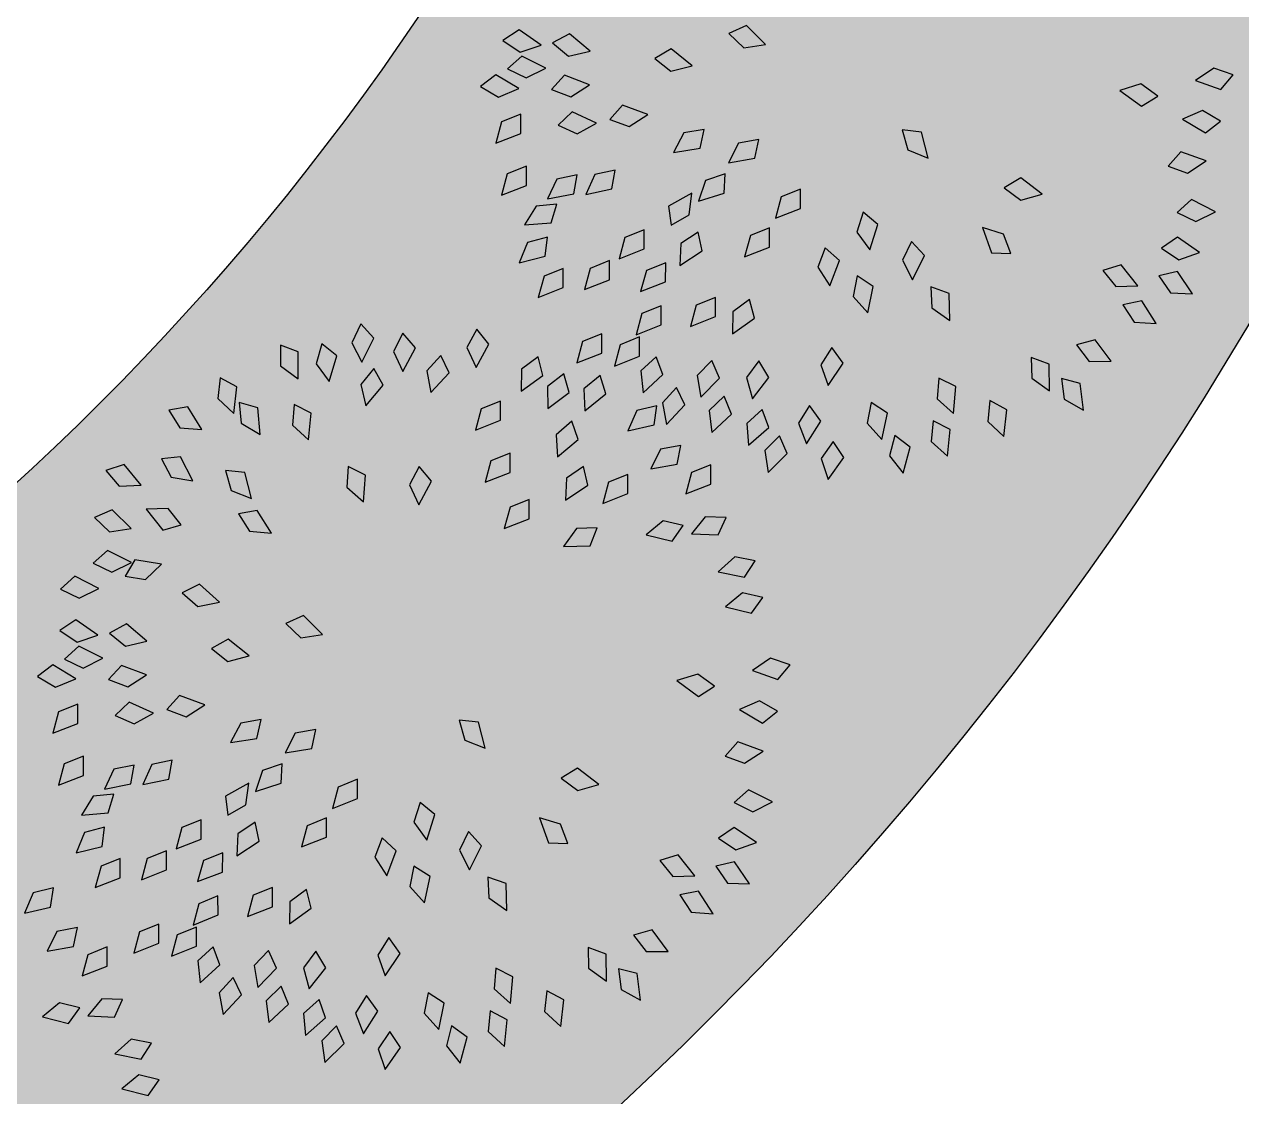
# Model space of a CAD drawing. Header units: millimetres. Extents: x 1351 to 1635, y 1399 to 1500.
# Drawn here: x 1581.12 to 1582.525, y 1470.437 to 1471.674 of the extents above; entities that cross this region are included whole.
import ezdxf

# ---------------------------------------------------------------- set-up
doc = ezdxf.new("R2010")
doc.units = ezdxf.units.MM
doc.layers.get('0').update_dxf_attribs({"color": 181})
doc.layers.add('margen', color=250, linetype='Continuous')

msp = doc.modelspace()

# ---------------------------------------------------------------- hatches: boundary and pattern name
at = {"true_color": 0x2776bb}
h = msp.add_hatch(color=152, dxfattribs=at)
h.dxf.hatch_style = 1
h.paths.add_polyline_path([(1557.6842, 1489.9553), (1615.6587, 1489.7451), (1615.8802, 1457.3756), (1557.4987, 1457.0017)])
h.paths.add_polyline_path([(1557.9493, 1489.9451), (1615.8573, 1489.9451), (1616.0815, 1457.1761), (1557.5866, 1457.0229)])
at = {"true_color": 0x5e67af}
h = msp.add_hatch(color=165, dxfattribs=at)
h.dxf.hatch_style = 1
edge = h.paths.add_edge_path(flags=17)
edge.add_arc((1579.086, 1473.3584), 3, 0, 360)
edge = h.paths.add_edge_path()
edge.add_arc((1579.086, 1473.3584), 4, 0, 360)
at = {"true_color": 0x58ba48}
h = msp.add_hatch(dxfattribs=at)
h.set_pattern_fill('DOTS', color=85)
edge = h.paths.add_edge_path()
edge.add_arc((1579.086, 1473.3584), 3, 0, 360)

# ---------------------------------------------------------------- linework, layer by layer
at = {"color": 221}
for p, q in [((1581.691, 1471.6681), (1581.6725, 1471.6558)), ((1581.7164, 1471.6503), (1581.691, 1471.6681)), ((1581.9535, 1471.6729), (1581.9332, 1471.6638)), ((1581.9756, 1471.6512), (1581.9535, 1471.6729)), ((1581.6725, 1471.6558), (1581.6922, 1471.6423)), ((1581.7492, 1471.6634), (1581.7297, 1471.6528)), ((1581.7297, 1471.6528), (1581.7482, 1471.6376)), ((1581.773, 1471.6435), (1581.7492, 1471.6634)), ((1581.9332, 1471.6638), (1581.9505, 1471.6472)), ((1581.6922, 1471.6423), (1581.7164, 1471.6503)), ((1581.7482, 1471.6376), (1581.773, 1471.6435)), ((1581.8668, 1471.6459), (1581.8476, 1471.6348)), ((1581.891, 1471.6266), (1581.8668, 1471.6459)), ((1581.9505, 1471.6472), (1581.9756, 1471.6512)), ((1581.6943, 1471.6377), (1581.6778, 1471.6228)), ((1581.722, 1471.6239), (1581.6943, 1471.6377)), ((1581.8476, 1471.6348), (1581.8664, 1471.6201)), ((1581.8664, 1471.6201), (1581.891, 1471.6266)), ((1581.6643, 1471.6161), (1581.6466, 1471.6026)), ((1581.6908, 1471.6001), (1581.6643, 1471.6161)), ((1581.6778, 1471.6228), (1581.6993, 1471.6124)), ((1581.6993, 1471.6124), (1581.722, 1471.6239)), ((1581.7435, 1471.6155), (1581.7286, 1471.599)), ((1581.7724, 1471.6044), (1581.7435, 1471.6155)), ((1582.4928, 1471.6238), (1582.4717, 1471.6095)), ((1582.5154, 1471.6161), (1582.4928, 1471.6238)), ((1582.5009, 1471.5992), (1582.5154, 1471.6161)), ((1581.6466, 1471.6026), (1581.6673, 1471.5904)), ((1581.6673, 1471.5904), (1581.6908, 1471.6001)), ((1581.7286, 1471.599), (1581.751, 1471.5907)), ((1581.751, 1471.5907), (1581.7724, 1471.6044)), ((1582.4087, 1471.6055), (1582.3844, 1471.598)), ((1582.3844, 1471.598), (1582.4094, 1471.5797)), ((1582.4281, 1471.5916), (1582.4087, 1471.6055)), ((1582.4717, 1471.6095), (1582.5009, 1471.5992)), ((1582.4094, 1471.5797), (1582.4281, 1471.5916)), ((1581.693, 1471.5708), (1581.6708, 1471.5618)), ((1581.693, 1471.5485), (1581.693, 1471.5708)), ((1581.7523, 1471.5733), (1581.7363, 1471.5579)), ((1581.7805, 1471.5603), (1581.7523, 1471.5733)), ((1581.8106, 1471.581), (1581.7958, 1471.5645)), ((1581.8396, 1471.5701), (1581.8106, 1471.581)), ((1581.8183, 1471.5563), (1581.8396, 1471.5701)), ((1582.48, 1471.5747), (1582.4566, 1471.5648)), ((1582.5007, 1471.5627), (1582.48, 1471.5747)), ((1581.6708, 1471.5618), (1581.6642, 1471.5372)), ((1581.7363, 1471.5579), (1581.7582, 1471.5481)), ((1581.7582, 1471.5481), (1581.7805, 1471.5603)), ((1581.7958, 1471.5645), (1581.8183, 1471.5563)), ((1582.4566, 1471.5648), (1582.4832, 1471.549)), ((1582.4832, 1471.549), (1582.5007, 1471.5627)), ((1581.6642, 1471.5372), (1581.693, 1471.5485)), ((1581.8811, 1471.549), (1581.8694, 1471.5264)), ((1581.9047, 1471.5529), (1581.8811, 1471.549)), ((1581.9, 1471.5313), (1581.9047, 1471.5529)), ((1581.9677, 1471.5414), (1581.9442, 1471.5372)), ((1581.9632, 1471.5197), (1581.9677, 1471.5414)), ((1582.1555, 1471.5499), (1582.1334, 1471.5525)), ((1582.1334, 1471.5525), (1582.1398, 1471.5294)), ((1582.1634, 1471.52), (1582.1555, 1471.5499)), ((1581.8694, 1471.5264), (1581.9, 1471.5313)), ((1581.9442, 1471.5372), (1581.9327, 1471.5145)), ((1582.1398, 1471.5294), (1582.1634, 1471.52)), ((1582.4548, 1471.5272), (1582.4401, 1471.5106)), ((1582.4839, 1471.5166), (1582.4548, 1471.5272)), ((1581.9327, 1471.5145), (1581.9632, 1471.5197)), ((1582.4627, 1471.5026), (1582.4839, 1471.5166)), ((1581.6774, 1471.5018), (1581.6708, 1471.4772)), ((1581.6996, 1471.5107), (1581.6774, 1471.5018)), ((1581.6996, 1471.4885), (1581.6996, 1471.5107)), ((1581.7583, 1471.5006), (1581.7348, 1471.4958)), ((1581.7543, 1471.4787), (1581.7583, 1471.5006)), ((1581.7786, 1471.501), (1581.768, 1471.478)), ((1581.802, 1471.5062), (1581.7786, 1471.501)), ((1581.7983, 1471.4843), (1581.802, 1471.5062)), ((1581.9291, 1471.5017), (1581.9064, 1471.4942)), ((1581.9277, 1471.4796), (1581.9291, 1471.5017)), ((1582.4401, 1471.5106), (1582.4627, 1471.5026)), ((1581.6708, 1471.4772), (1581.6996, 1471.4885)), ((1581.7348, 1471.4958), (1581.7239, 1471.4729)), ((1581.768, 1471.478), (1581.7983, 1471.4843)), ((1581.9064, 1471.4942), (1581.8982, 1471.4701)), ((1582.0158, 1471.4841), (1581.9936, 1471.4751)), ((1582.0158, 1471.4618), (1582.0158, 1471.4841)), ((1582.27, 1471.4971), (1582.251, 1471.4856)), ((1582.251, 1471.4856), (1582.2702, 1471.4712)), ((1582.2946, 1471.4783), (1582.27, 1471.4971)), ((1581.7239, 1471.4729), (1581.7543, 1471.4787)), ((1581.8905, 1471.4796), (1581.8635, 1471.4645)), ((1581.8873, 1471.4544), (1581.8905, 1471.4796)), ((1581.8982, 1471.4701), (1581.9277, 1471.4796)), ((1581.9936, 1471.4751), (1581.987, 1471.4505)), ((1582.2702, 1471.4712), (1582.2946, 1471.4783)), ((1582.4671, 1471.4721), (1582.4505, 1471.4573)), ((1582.4947, 1471.458), (1582.4671, 1471.4721)), ((1581.7108, 1471.4645), (1581.6975, 1471.4429)), ((1581.7347, 1471.4667), (1581.7108, 1471.4645)), ((1581.7283, 1471.4454), (1581.7347, 1471.4667)), ((1581.8635, 1471.4645), (1581.8665, 1471.4425)), ((1581.987, 1471.4505), (1582.0158, 1471.4618)), ((1582.0881, 1471.4575), (1582.081, 1471.4346)), ((1582.1053, 1471.4434), (1582.0881, 1471.4575)), ((1582.4505, 1471.4573), (1582.472, 1471.4467)), ((1582.472, 1471.4467), (1582.4947, 1471.458)), ((1581.6975, 1471.4429), (1581.7283, 1471.4454)), ((1581.8665, 1471.4425), (1581.8873, 1471.4544)), ((1582.0958, 1471.4139), (1582.1053, 1471.4434)), ((1581.724, 1471.4287), (1581.7008, 1471.4226)), ((1581.7212, 1471.4066), (1581.724, 1471.4287)), ((1581.8132, 1471.4283), (1581.8066, 1471.4038)), ((1581.8354, 1471.4373), (1581.8132, 1471.4283)), ((1581.8354, 1471.4151), (1581.8354, 1471.4373)), ((1581.8978, 1471.4346), (1581.8779, 1471.4213)), ((1581.9024, 1471.4129), (1581.8978, 1471.4346)), ((1581.958, 1471.4305), (1581.9514, 1471.4059)), ((1581.9802, 1471.4394), (1581.958, 1471.4305)), ((1581.9802, 1471.4172), (1581.9802, 1471.4394)), ((1582.081, 1471.4346), (1582.0958, 1471.4139)), ((1582.226, 1471.4398), (1582.2363, 1471.4106)), ((1582.2503, 1471.4323), (1582.226, 1471.4398)), ((1582.2585, 1471.4098), (1582.2503, 1471.4323)), ((1582.4508, 1471.4285), (1582.4325, 1471.4159)), ((1582.4765, 1471.4111), (1582.4508, 1471.4285)), ((1581.7008, 1471.4226), (1581.6912, 1471.399)), ((1581.8066, 1471.4038), (1581.8354, 1471.4151)), ((1581.8779, 1471.4213), (1581.8766, 1471.3959)), ((1581.9514, 1471.4059), (1581.9802, 1471.4172)), ((1582.0443, 1471.4165), (1582.036, 1471.3941)), ((1582.0608, 1471.4016), (1582.0443, 1471.4165)), ((1582.1441, 1471.4238), (1582.1336, 1471.4022)), ((1582.159, 1471.4074), (1582.1441, 1471.4238)), ((1582.4325, 1471.4159), (1582.4525, 1471.4027)), ((1581.6912, 1471.399), (1581.7212, 1471.4066)), ((1581.7955, 1471.4016), (1581.7733, 1471.3927)), ((1581.7955, 1471.3794), (1581.7955, 1471.4016)), ((1581.8766, 1471.3959), (1581.9024, 1471.4129)), ((1582.0497, 1471.3727), (1582.0608, 1471.4016)), ((1582.1336, 1471.4022), (1582.1452, 1471.3796)), ((1582.1452, 1471.3796), (1582.159, 1471.4074)), ((1582.2363, 1471.4106), (1582.2585, 1471.4098)), ((1582.4525, 1471.4027), (1582.4765, 1471.4111)), ((1581.7421, 1471.3927), (1581.7199, 1471.3837)), ((1581.7421, 1471.3705), (1581.7421, 1471.3927)), ((1581.7733, 1471.3927), (1581.7666, 1471.3681)), ((1581.838, 1471.3904), (1581.8312, 1471.3659)), ((1581.8603, 1471.3992), (1581.838, 1471.3904)), ((1581.8601, 1471.377), (1581.8603, 1471.3992)), ((1582.036, 1471.3941), (1582.0497, 1471.3727)), ((1582.3861, 1471.3969), (1582.3648, 1471.3904)), ((1582.3648, 1471.3904), (1582.3799, 1471.3718)), ((1582.4053, 1471.3726), (1582.3861, 1471.3969)), ((1582.4511, 1471.3889), (1582.4294, 1471.3839)), ((1582.4684, 1471.3632), (1582.4511, 1471.3889)), ((1581.7199, 1471.3837), (1581.7133, 1471.3592)), ((1581.7666, 1471.3681), (1581.7955, 1471.3794)), ((1581.8312, 1471.3659), (1581.8601, 1471.377)), ((1582.0811, 1471.3839), (1582.0765, 1471.3604)), ((1582.0997, 1471.3718), (1582.0811, 1471.3839)), ((1582.0934, 1471.3414), (1582.0997, 1471.3718)), ((1582.3799, 1471.3718), (1582.4053, 1471.3726)), ((1582.4294, 1471.3839), (1582.443, 1471.3643)), ((1581.7133, 1471.3592), (1581.7421, 1471.3705)), ((1581.9178, 1471.3592), (1581.8956, 1471.3502)), ((1581.9178, 1471.337), (1581.9178, 1471.3592)), ((1582.0765, 1471.3604), (1582.0934, 1471.3414)), ((1582.1873, 1471.3637), (1582.1664, 1471.3712)), ((1582.1664, 1471.3712), (1582.1673, 1471.3473)), ((1582.1882, 1471.3327), (1582.1873, 1471.3637)), ((1582.443, 1471.3643), (1582.4684, 1471.3632)), ((1581.8549, 1471.3496), (1581.8328, 1471.3405)), ((1581.8551, 1471.3274), (1581.8549, 1471.3496)), ((1581.8956, 1471.3502), (1581.889, 1471.3256)), ((1581.9571, 1471.3568), (1581.9378, 1471.3426)), ((1581.9626, 1471.3353), (1581.9571, 1471.3568)), ((1582.1673, 1471.3473), (1582.1882, 1471.3327)), ((1582.4097, 1471.3551), (1582.3879, 1471.3507)), ((1582.3879, 1471.3507), (1582.401, 1471.3307)), ((1582.4264, 1471.329), (1582.4097, 1471.3551)), ((1581.8328, 1471.3405), (1581.8264, 1471.3159)), ((1581.889, 1471.3256), (1581.9178, 1471.337)), ((1581.9378, 1471.3426), (1581.9375, 1471.3172)), ((1581.9375, 1471.3172), (1581.9626, 1471.3353)), ((1582.401, 1471.3307), (1582.4264, 1471.329)), ((1581.5083, 1471.3286), (1581.498, 1471.3069)), ((1581.5233, 1471.3122), (1581.5083, 1471.3286)), ((1581.5571, 1471.3179), (1581.546, 1471.2967)), ((1581.5715, 1471.301), (1581.5571, 1471.3179)), ((1581.6422, 1471.3224), (1581.6308, 1471.3013)), ((1581.6563, 1471.3053), (1581.6422, 1471.3224)), ((1581.7865, 1471.3171), (1581.7643, 1471.3081)), ((1581.7865, 1471.2949), (1581.7865, 1471.3171)), ((1581.8264, 1471.3159), (1581.8551, 1471.3274)), ((1581.4363, 1471.2962), (1581.4156, 1471.3042)), ((1581.4156, 1471.3042), (1581.4159, 1471.2803)), ((1581.4634, 1471.3055), (1581.4568, 1471.2825)), ((1581.4809, 1471.2918), (1581.4634, 1471.3055)), ((1581.498, 1471.3069), (1581.5097, 1471.2844)), ((1581.5097, 1471.2844), (1581.5233, 1471.3122)), ((1581.6308, 1471.3013), (1581.6414, 1471.2782)), ((1581.6414, 1471.2782), (1581.6563, 1471.3053)), ((1581.7643, 1471.3081), (1581.7577, 1471.2836)), ((1581.8079, 1471.3045), (1581.8014, 1471.2799)), ((1581.8301, 1471.3136), (1581.8079, 1471.3045)), ((1581.8302, 1471.2914), (1581.8301, 1471.3136)), ((1582.0522, 1471.3014), (1582.0392, 1471.2813)), ((1582.065, 1471.2832), (1582.0522, 1471.3014)), ((1582.3559, 1471.3102), (1582.3345, 1471.3043)), ((1582.3345, 1471.3043), (1582.3491, 1471.2853)), ((1582.3745, 1471.2855), (1582.3559, 1471.3102)), ((1581.4363, 1471.2652), (1581.4363, 1471.2962)), ((1581.472, 1471.2621), (1581.4809, 1471.2918)), ((1581.546, 1471.2967), (1581.5568, 1471.2737)), ((1581.5568, 1471.2737), (1581.5715, 1471.301)), ((1581.6006, 1471.2921), (1581.5845, 1471.2744)), ((1581.6103, 1471.2721), (1581.6006, 1471.2921)), ((1581.7132, 1471.2906), (1581.6939, 1471.2765)), ((1581.7186, 1471.2691), (1581.7132, 1471.2906)), ((1581.7577, 1471.2836), (1581.7865, 1471.2949)), ((1581.8014, 1471.2799), (1581.8302, 1471.2914)), ((1581.8492, 1471.2907), (1581.8317, 1471.2744)), ((1581.8571, 1471.27), (1581.8492, 1471.2907)), ((1582.3028, 1471.2822), (1582.282, 1471.29)), ((1582.282, 1471.29), (1582.2827, 1471.266)), ((1581.4159, 1471.2803), (1581.4363, 1471.2652)), ((1581.4568, 1471.2825), (1581.472, 1471.2621)), ((1581.5235, 1471.2772), (1581.5084, 1471.2587)), ((1581.5342, 1471.2578), (1581.5235, 1471.2772)), ((1581.5845, 1471.2744), (1581.5892, 1471.2494)), ((1581.6939, 1471.2765), (1581.6935, 1471.2511)), ((1581.8317, 1471.2744), (1581.8342, 1471.2491)), ((1581.9134, 1471.2864), (1581.8967, 1471.2691)), ((1581.9224, 1471.2661), (1581.9134, 1471.2864)), ((1581.9679, 1471.2858), (1581.9534, 1471.2667)), ((1581.9793, 1471.2667), (1581.9679, 1471.2858)), ((1582.0392, 1471.2813), (1582.0479, 1471.2574)), ((1582.0479, 1471.2574), (1582.065, 1471.2832)), ((1582.3033, 1471.2513), (1582.3028, 1471.2822)), ((1582.3491, 1471.2853), (1582.3745, 1471.2855)), ((1581.346, 1471.2664), (1581.3433, 1471.2426)), ((1581.3655, 1471.2559), (1581.346, 1471.2664)), ((1581.5892, 1471.2494), (1581.6103, 1471.2721)), ((1581.6935, 1471.2511), (1581.7186, 1471.2691)), ((1581.7428, 1471.2709), (1581.7239, 1471.2563)), ((1581.7489, 1471.2496), (1581.7428, 1471.2709)), ((1581.7846, 1471.2689), (1581.766, 1471.2538)), ((1581.7912, 1471.2477), (1581.7846, 1471.2689)), ((1581.8342, 1471.2491), (1581.8571, 1471.27)), ((1581.8967, 1471.2691), (1581.9007, 1471.244)), ((1581.9007, 1471.244), (1581.9224, 1471.2661)), ((1581.9534, 1471.2667), (1581.9603, 1471.2422)), ((1581.9603, 1471.2422), (1581.9793, 1471.2667)), ((1582.1755, 1471.2661), (1582.1736, 1471.2422)), ((1582.1953, 1471.2562), (1582.1755, 1471.2661)), ((1582.2827, 1471.266), (1582.3033, 1471.2513)), ((1582.3386, 1471.2598), (1582.3171, 1471.2654)), ((1582.3171, 1471.2654), (1582.3203, 1471.2416)), ((1582.3424, 1471.2291), (1582.3386, 1471.2598)), ((1581.3618, 1471.2251), (1581.3655, 1471.2559)), ((1581.5084, 1471.2587), (1581.5144, 1471.234)), ((1581.5144, 1471.234), (1581.5342, 1471.2578)), ((1581.7239, 1471.2563), (1581.7242, 1471.2309)), ((1581.7242, 1471.2309), (1581.7489, 1471.2496)), ((1581.766, 1471.2538), (1581.767, 1471.2284)), ((1581.767, 1471.2284), (1581.7912, 1471.2477)), ((1581.8727, 1471.2552), (1581.8565, 1471.2376)), ((1581.8822, 1471.2352), (1581.8727, 1471.2552)), ((1581.9278, 1471.2452), (1581.9105, 1471.2286)), ((1581.9361, 1471.2246), (1581.9278, 1471.2452)), ((1582.1925, 1471.2253), (1582.1953, 1471.2562)), ((1581.3089, 1471.233), (1581.287, 1471.2291)), ((1581.3251, 1471.2066), (1581.3089, 1471.233)), ((1581.3433, 1471.2426), (1581.3618, 1471.2251)), ((1581.3895, 1471.2317), (1581.3682, 1471.238)), ((1581.3682, 1471.238), (1581.3705, 1471.2142)), ((1581.3922, 1471.2009), (1581.3895, 1471.2317)), ((1581.4315, 1471.2356), (1581.4294, 1471.2117)), ((1581.4513, 1471.2255), (1581.4315, 1471.2356)), ((1581.6695, 1471.2396), (1581.6473, 1471.2307)), ((1581.6695, 1471.2174), (1581.6695, 1471.2396)), ((1581.8502, 1471.2341), (1581.8269, 1471.2285)), ((1581.8469, 1471.2121), (1581.8502, 1471.2341)), ((1581.8565, 1471.2376), (1581.8611, 1471.2126)), ((1581.8611, 1471.2126), (1581.8822, 1471.2352)), ((1582.0262, 1471.2344), (1582.0136, 1471.2141)), ((1582.0393, 1471.2165), (1582.0262, 1471.2344)), ((1582.0976, 1471.2377), (1582.0929, 1471.2142)), ((1582.1162, 1471.2255), (1582.0976, 1471.2377)), ((1582.1736, 1471.2422), (1582.1925, 1471.2253)), ((1582.2344, 1471.24), (1582.2319, 1471.2161)), ((1582.254, 1471.2295), (1582.2344, 1471.24)), ((1582.3203, 1471.2416), (1582.3424, 1471.2291)), ((1581.287, 1471.2291), (1581.2997, 1471.2088)), ((1581.4482, 1471.1946), (1581.4513, 1471.2255)), ((1581.6473, 1471.2307), (1581.6407, 1471.2061)), ((1581.6407, 1471.2061), (1581.6695, 1471.2174)), ((1581.8269, 1471.2285), (1581.8167, 1471.2052)), ((1581.9105, 1471.2286), (1581.9135, 1471.2033)), ((1581.9135, 1471.2033), (1581.9361, 1471.2246)), ((1581.9716, 1471.2298), (1581.9538, 1471.2138)), ((1581.9792, 1471.2089), (1581.9716, 1471.2298)), ((1582.1099, 1471.1952), (1582.1162, 1471.2255)), ((1582.1689, 1471.2168), (1582.1667, 1471.1929)), ((1582.1887, 1471.2066), (1582.1689, 1471.2168)), ((1582.2505, 1471.1988), (1582.254, 1471.2295)), ((1581.2997, 1471.2088), (1581.3251, 1471.2066)), ((1581.3705, 1471.2142), (1581.3922, 1471.2009)), ((1581.4294, 1471.2117), (1581.4482, 1471.1946)), ((1581.7521, 1471.2163), (1581.734, 1471.2006)), ((1581.7593, 1471.1952), (1581.7521, 1471.2163)), ((1581.8167, 1471.2052), (1581.8469, 1471.2121)), ((1581.9538, 1471.2138), (1581.9559, 1471.1885)), ((1581.9559, 1471.1885), (1581.9792, 1471.2089)), ((1582.0136, 1471.2141), (1582.0227, 1471.1903)), ((1582.0227, 1471.1903), (1582.0393, 1471.2165)), ((1582.0929, 1471.2142), (1582.1099, 1471.1952)), ((1582.1855, 1471.1758), (1582.1887, 1471.2066)), ((1582.2319, 1471.2161), (1582.2505, 1471.1988)), ((1581.734, 1471.2006), (1581.7356, 1471.1752)), ((1581.7356, 1471.1752), (1581.7593, 1471.1952)), ((1581.9916, 1471.1994), (1581.9748, 1471.1824)), ((1582.0004, 1471.179), (1581.9916, 1471.1994)), ((1582.0535, 1471.1929), (1582.0399, 1471.1731)), ((1582.0657, 1471.1743), (1582.0535, 1471.1929)), ((1582.1246, 1471.1996), (1582.1186, 1471.1764)), ((1582.1424, 1471.1864), (1582.1246, 1471.1996)), ((1582.1667, 1471.1929), (1582.1855, 1471.1758)), ((1581.3005, 1471.1751), (1581.2784, 1471.1728)), ((1581.3147, 1471.1476), (1581.3005, 1471.1751)), ((1581.6807, 1471.1794), (1581.6584, 1471.1705)), ((1581.6807, 1471.1572), (1581.6807, 1471.1794)), ((1581.8543, 1471.184), (1581.843, 1471.1612)), ((1581.8778, 1471.1884), (1581.8543, 1471.184)), ((1581.8735, 1471.1667), (1581.8778, 1471.1884)), ((1581.9748, 1471.1824), (1581.9784, 1471.1572)), ((1581.9784, 1471.1572), (1582.0004, 1471.179)), ((1582.1186, 1471.1764), (1582.1344, 1471.1565)), ((1582.1344, 1471.1565), (1582.1424, 1471.1864)), ((1581.2352, 1471.1664), (1581.2141, 1471.1595)), ((1581.2549, 1471.1426), (1581.2352, 1471.1664)), ((1581.2784, 1471.1728), (1581.2896, 1471.1516)), ((1581.494, 1471.1639), (1581.4924, 1471.14)), ((1581.514, 1471.1542), (1581.494, 1471.1639)), ((1581.5759, 1471.1639), (1581.5647, 1471.1428)), ((1581.5902, 1471.1469), (1581.5759, 1471.1639)), ((1581.6584, 1471.1705), (1581.6518, 1471.1459)), ((1581.7655, 1471.1641), (1581.7457, 1471.1506)), ((1581.7703, 1471.1425), (1581.7655, 1471.1641)), ((1581.843, 1471.1612), (1581.8735, 1471.1667)), ((1581.9123, 1471.166), (1581.8901, 1471.157)), ((1581.9123, 1471.1438), (1581.9123, 1471.166)), ((1582.0399, 1471.1731), (1582.0479, 1471.149)), ((1582.0479, 1471.149), (1582.0657, 1471.1743)), ((1581.2141, 1471.1595), (1581.2295, 1471.1412)), ((1581.2896, 1471.1516), (1581.3147, 1471.1476)), ((1581.3745, 1471.1569), (1581.3524, 1471.1595)), ((1581.3524, 1471.1595), (1581.3587, 1471.1364)), ((1581.3823, 1471.1269), (1581.3745, 1471.1569)), ((1581.5116, 1471.1233), (1581.514, 1471.1542)), ((1581.5754, 1471.1197), (1581.5902, 1471.1469)), ((1581.6518, 1471.1459), (1581.6807, 1471.1572)), ((1581.7457, 1471.1506), (1581.7446, 1471.1252)), ((1581.8166, 1471.1549), (1581.7944, 1471.1459)), ((1581.8166, 1471.1327), (1581.8166, 1471.1549)), ((1581.8901, 1471.157), (1581.8835, 1471.1325)), ((1581.2295, 1471.1412), (1581.2549, 1471.1426)), ((1581.3587, 1471.1364), (1581.3823, 1471.1269)), ((1581.4924, 1471.14), (1581.5116, 1471.1233)), ((1581.5647, 1471.1428), (1581.5754, 1471.1197)), ((1581.7446, 1471.1252), (1581.7703, 1471.1425)), ((1581.7944, 1471.1459), (1581.7878, 1471.1214)), ((1581.7878, 1471.1214), (1581.8166, 1471.1327)), ((1581.8835, 1471.1325), (1581.9123, 1471.1438)), ((1581.7029, 1471.126), (1581.6807, 1471.1171)), ((1581.7029, 1471.1038), (1581.7029, 1471.126)), ((1581.2213, 1471.1141), (1581.201, 1471.1051)), ((1581.201, 1471.1051), (1581.2182, 1471.0885)), ((1581.2433, 1471.0923), (1581.2213, 1471.1141)), ((1581.2862, 1471.1155), (1581.2608, 1471.1148)), ((1581.2608, 1471.1148), (1581.2799, 1471.0904)), ((1581.3012, 1471.0968), (1581.2862, 1471.1155)), ((1581.389, 1471.1134), (1581.3672, 1471.1093)), ((1581.3672, 1471.1093), (1581.3801, 1471.0892)), ((1581.4054, 1471.0872), (1581.389, 1471.1134)), ((1581.6807, 1471.1171), (1581.674, 1471.0925)), ((1581.906, 1471.1061), (1581.89, 1471.0864)), ((1581.9299, 1471.1052), (1581.906, 1471.1061)), ((1581.9209, 1471.085), (1581.9299, 1471.1052)), ((1581.2182, 1471.0885), (1581.2433, 1471.0923)), ((1581.2799, 1471.0904), (1581.3012, 1471.0968)), ((1581.674, 1471.0925), (1581.7029, 1471.1038)), ((1581.7572, 1471.0925), (1581.7424, 1471.0718)), ((1581.7811, 1471.0931), (1581.7572, 1471.0925)), ((1581.7733, 1471.0723), (1581.7811, 1471.0931)), ((1581.8573, 1471.1014), (1581.8377, 1471.0852)), ((1581.8806, 1471.0959), (1581.8573, 1471.1014)), ((1581.8678, 1471.0778), (1581.8806, 1471.0959)), ((1581.3801, 1471.0892), (1581.4054, 1471.0872)), ((1581.8377, 1471.0852), (1581.8678, 1471.0778)), ((1581.89, 1471.0864), (1581.9209, 1471.085)), ((1581.2161, 1471.0672), (1581.1996, 1471.0524)), ((1581.2438, 1471.0533), (1581.2161, 1471.0672)), ((1581.7424, 1471.0718), (1581.7733, 1471.0723)), ((1581.1996, 1471.0524), (1581.2211, 1471.0419)), ((1581.2211, 1471.0419), (1581.2438, 1471.0533)), ((1581.2478, 1471.0564), (1581.2364, 1471.0373)), ((1581.2784, 1471.0512), (1581.2478, 1471.0564)), ((1581.2601, 1471.0336), (1581.2784, 1471.0512)), ((1581.9399, 1471.0596), (1581.921, 1471.0426)), ((1581.9634, 1471.0551), (1581.9399, 1471.0596)), ((1581.9514, 1471.0364), (1581.9634, 1471.0551)), ((1581.1785, 1471.0373), (1581.1618, 1471.0226)), ((1581.206, 1471.0231), (1581.1785, 1471.0373)), ((1581.2364, 1471.0373), (1581.2601, 1471.0336)), ((1581.921, 1471.0426), (1581.9514, 1471.0364)), ((1581.1618, 1471.0226), (1581.1832, 1471.0119)), ((1581.1832, 1471.0119), (1581.206, 1471.0231)), ((1581.3222, 1471.0282), (1581.3023, 1471.0182)), ((1581.3452, 1471.0074), (1581.3222, 1471.0282)), ((1581.3023, 1471.0182), (1581.3203, 1471.0024)), ((1581.3203, 1471.0024), (1581.3452, 1471.0074)), ((1581.949, 1471.0183), (1581.9294, 1471.0021)), ((1581.9723, 1471.0127), (1581.949, 1471.0183)), ((1581.9594, 1470.9946), (1581.9723, 1471.0127)), ((1581.9294, 1471.0021), (1581.9594, 1470.9946)), ((1581.1796, 1470.987), (1581.1612, 1470.9747)), ((1581.205, 1470.9693), (1581.1796, 1470.987)), ((1581.2379, 1470.9823), (1581.2184, 1470.9717)), ((1581.2616, 1470.9624), (1581.2379, 1470.9823)), ((1581.4421, 1470.9919), (1581.4219, 1470.9828)), ((1581.4219, 1470.9828), (1581.4392, 1470.9662)), ((1581.4643, 1470.9702), (1581.4421, 1470.9919)), ((1581.1612, 1470.9747), (1581.1809, 1470.9612)), ((1581.1809, 1470.9612), (1581.205, 1470.9693)), ((1581.2184, 1470.9717), (1581.2369, 1470.9565)), ((1581.3555, 1470.9649), (1581.3362, 1470.9538)), ((1581.3797, 1470.9455), (1581.3555, 1470.9649)), ((1581.4392, 1470.9662), (1581.4643, 1470.9702)), ((1581.1829, 1470.9567), (1581.1665, 1470.9418)), ((1581.2107, 1470.9429), (1581.1829, 1470.9567)), ((1581.2369, 1470.9565), (1581.2616, 1470.9624)), ((1581.3362, 1470.9538), (1581.3551, 1470.939)), ((1581.1665, 1470.9418), (1581.188, 1470.9313)), ((1581.188, 1470.9313), (1581.2107, 1470.9429)), ((1581.3551, 1470.939), (1581.3797, 1470.9455)), ((1581.9814, 1470.9427), (1581.9604, 1470.9284)), ((1582.0041, 1470.935), (1581.9814, 1470.9427)), ((1581.1529, 1470.9351), (1581.1353, 1470.9216)), ((1581.1794, 1470.9191), (1581.1529, 1470.9351)), ((1581.2322, 1470.9344), (1581.2172, 1470.918)), ((1581.2611, 1470.9234), (1581.2322, 1470.9344)), ((1581.2397, 1470.9097), (1581.2611, 1470.9234)), ((1581.8973, 1470.9245), (1581.8731, 1470.9169)), ((1581.9168, 1470.9105), (1581.8973, 1470.9245)), ((1581.9604, 1470.9284), (1581.9896, 1470.9182)), ((1581.9896, 1470.9182), (1582.0041, 1470.935)), ((1581.1353, 1470.9216), (1581.1559, 1470.9094)), ((1581.1559, 1470.9094), (1581.1794, 1470.9191)), ((1581.2172, 1470.918), (1581.2397, 1470.9097)), ((1581.8731, 1470.9169), (1581.8981, 1470.8986)), ((1581.8981, 1470.8986), (1581.9168, 1470.9105)), ((1581.2993, 1470.8999), (1581.2844, 1470.8834)), ((1581.3283, 1470.889), (1581.2993, 1470.8999)), ((1581.9687, 1470.8936), (1581.9453, 1470.8837)), ((1581.9894, 1470.8816), (1581.9687, 1470.8936)), ((1581.1595, 1470.8807), (1581.1528, 1470.8562)), ((1581.1817, 1470.8897), (1581.1595, 1470.8807)), ((1581.1817, 1470.8675), (1581.1817, 1470.8897)), ((1581.241, 1470.8922), (1581.225, 1470.8768)), ((1581.2692, 1470.8793), (1581.241, 1470.8922)), ((1581.2844, 1470.8834), (1581.3069, 1470.8752)), ((1581.3069, 1470.8752), (1581.3283, 1470.889)), ((1581.9453, 1470.8837), (1581.9719, 1470.8679)), ((1581.9719, 1470.8679), (1581.9894, 1470.8816)), ((1581.1528, 1470.8562), (1581.1817, 1470.8675)), ((1581.225, 1470.8768), (1581.2469, 1470.867)), ((1581.2469, 1470.867), (1581.2692, 1470.8793)), ((1581.3698, 1470.8679), (1581.358, 1470.8454)), ((1581.3934, 1470.8719), (1581.3698, 1470.8679)), ((1581.3886, 1470.8502), (1581.3934, 1470.8719)), ((1581.6441, 1470.8689), (1581.6221, 1470.8714)), ((1581.6221, 1470.8714), (1581.6284, 1470.8483)), ((1581.6521, 1470.8389), (1581.6441, 1470.8689)), ((1581.4328, 1470.8561), (1581.4213, 1470.8334)), ((1581.4564, 1470.8604), (1581.4328, 1470.8561)), ((1581.4519, 1470.8386), (1581.4564, 1470.8604)), ((1581.358, 1470.8454), (1581.3886, 1470.8502)), ((1581.4213, 1470.8334), (1581.4519, 1470.8386)), ((1581.6284, 1470.8483), (1581.6521, 1470.8389)), ((1581.9435, 1470.8462), (1581.9288, 1470.8296)), ((1581.9726, 1470.8355), (1581.9435, 1470.8462)), ((1581.1883, 1470.8297), (1581.1661, 1470.8207)), ((1581.1883, 1470.8075), (1581.1883, 1470.8297)), ((1581.2907, 1470.8251), (1581.2673, 1470.82)), ((1581.287, 1470.8032), (1581.2907, 1470.8251)), ((1581.9288, 1470.8296), (1581.9513, 1470.8215)), ((1581.9513, 1470.8215), (1581.9726, 1470.8355)), ((1581.1661, 1470.8207), (1581.1595, 1470.7962)), ((1581.2235, 1470.8147), (1581.2125, 1470.7918)), ((1581.247, 1470.8195), (1581.2235, 1470.8147)), ((1581.2429, 1470.7976), (1581.247, 1470.8195)), ((1581.2673, 1470.82), (1581.2567, 1470.7969)), ((1581.395, 1470.8131), (1581.3869, 1470.789)), ((1581.4177, 1470.8207), (1581.395, 1470.8131)), ((1581.4164, 1470.7985), (1581.4177, 1470.8207)), ((1581.7587, 1470.816), (1581.7397, 1470.8045)), ((1581.7833, 1470.7972), (1581.7587, 1470.816)), ((1581.1595, 1470.7962), (1581.1883, 1470.8075)), ((1581.2125, 1470.7918), (1581.2429, 1470.7976)), ((1581.2567, 1470.7969), (1581.287, 1470.8032)), ((1581.3792, 1470.7986), (1581.3521, 1470.7835)), ((1581.3759, 1470.7734), (1581.3792, 1470.7986)), ((1581.3869, 1470.789), (1581.4164, 1470.7985)), ((1581.5045, 1470.803), (1581.4823, 1470.794)), ((1581.5045, 1470.7808), (1581.5045, 1470.803)), ((1581.7397, 1470.8045), (1581.7588, 1470.7902)), ((1581.7588, 1470.7902), (1581.7833, 1470.7972)), ((1581.1995, 1470.7835), (1581.1861, 1470.7618)), ((1581.2234, 1470.7857), (1581.1995, 1470.7835)), ((1581.217, 1470.7644), (1581.2234, 1470.7857)), ((1581.3521, 1470.7835), (1581.3551, 1470.7615)), ((1581.4823, 1470.794), (1581.4757, 1470.7695)), ((1581.9558, 1470.791), (1581.9392, 1470.7763)), ((1581.9834, 1470.7769), (1581.9558, 1470.791)), ((1581.3551, 1470.7615), (1581.3759, 1470.7734)), ((1581.4757, 1470.7695), (1581.5045, 1470.7808)), ((1581.5768, 1470.7764), (1581.5697, 1470.7535)), ((1581.594, 1470.7623), (1581.5768, 1470.7764)), ((1581.9392, 1470.7763), (1581.9607, 1470.7656)), ((1581.9607, 1470.7656), (1581.9834, 1470.7769)), ((1581.1861, 1470.7618), (1581.217, 1470.7644)), ((1581.3241, 1470.7562), (1581.3019, 1470.7473)), ((1581.3241, 1470.734), (1581.3241, 1470.7562)), ((1581.3865, 1470.7536), (1581.3666, 1470.7402)), ((1581.3911, 1470.7318), (1581.3865, 1470.7536)), ((1581.4689, 1470.7584), (1581.4466, 1470.7494)), ((1581.4689, 1470.7362), (1581.4689, 1470.7584)), ((1581.5697, 1470.7535), (1581.5845, 1470.7328)), ((1581.5845, 1470.7328), (1581.594, 1470.7623)), ((1581.7147, 1470.7587), (1581.725, 1470.7295)), ((1581.739, 1470.7513), (1581.7147, 1470.7587)), ((1581.1895, 1470.7415), (1581.1799, 1470.718)), ((1581.2126, 1470.7476), (1581.1895, 1470.7415)), ((1581.2099, 1470.7256), (1581.2126, 1470.7476)), ((1581.3019, 1470.7473), (1581.2953, 1470.7227)), ((1581.3666, 1470.7402), (1581.3652, 1470.7148)), ((1581.4466, 1470.7494), (1581.44, 1470.7249)), ((1581.6327, 1470.7427), (1581.6223, 1470.7212)), ((1581.6477, 1470.7263), (1581.6327, 1470.7427)), ((1581.7472, 1470.7288), (1581.739, 1470.7513)), ((1581.9395, 1470.7474), (1581.9212, 1470.7349)), ((1581.9652, 1470.7301), (1581.9395, 1470.7474)), ((1581.1799, 1470.718), (1581.2099, 1470.7256)), ((1581.2953, 1470.7227), (1581.3241, 1470.734)), ((1581.3652, 1470.7148), (1581.3911, 1470.7318)), ((1581.44, 1470.7249), (1581.4689, 1470.7362)), ((1581.533, 1470.7355), (1581.5247, 1470.713)), ((1581.5494, 1470.7205), (1581.533, 1470.7355)), ((1581.6339, 1470.6985), (1581.6477, 1470.7263)), ((1581.725, 1470.7295), (1581.7472, 1470.7288)), ((1581.9212, 1470.7349), (1581.9412, 1470.7216)), ((1581.9412, 1470.7216), (1581.9652, 1470.7301)), ((1581.2308, 1470.7116), (1581.2086, 1470.7026)), ((1581.2308, 1470.6894), (1581.2308, 1470.7116)), ((1581.2619, 1470.7116), (1581.2553, 1470.6871)), ((1581.2842, 1470.7206), (1581.2619, 1470.7116)), ((1581.2842, 1470.6984), (1581.2842, 1470.7206)), ((1581.349, 1470.7181), (1581.3267, 1470.7094)), ((1581.3488, 1470.6959), (1581.349, 1470.7181)), ((1581.5247, 1470.713), (1581.5384, 1470.6916)), ((1581.5384, 1470.6916), (1581.5494, 1470.7205)), ((1581.6223, 1470.7212), (1581.6339, 1470.6985)), ((1581.8747, 1470.7158), (1581.8535, 1470.7093)), ((1581.8939, 1470.6915), (1581.8747, 1470.7158)), ((1581.2086, 1470.7026), (1581.2019, 1470.6781)), ((1581.2553, 1470.6871), (1581.2842, 1470.6984)), ((1581.3267, 1470.7094), (1581.3199, 1470.6849)), ((1581.5698, 1470.7029), (1581.5651, 1470.6794)), ((1581.5884, 1470.6907), (1581.5698, 1470.7029)), ((1581.8535, 1470.7093), (1581.8685, 1470.6907)), ((1581.9397, 1470.7078), (1581.9181, 1470.7029)), ((1581.9181, 1470.7029), (1581.9317, 1470.6832)), ((1581.9571, 1470.6822), (1581.9397, 1470.7078)), ((1581.2019, 1470.6781), (1581.2308, 1470.6894)), ((1581.3199, 1470.6849), (1581.3488, 1470.6959)), ((1581.582, 1470.6604), (1581.5884, 1470.6907)), ((1581.676, 1470.6826), (1581.6551, 1470.6901)), ((1581.6551, 1470.6901), (1581.656, 1470.6662)), ((1581.8685, 1470.6907), (1581.8939, 1470.6915)), ((1581.9317, 1470.6832), (1581.9571, 1470.6822)), ((1581.1303, 1470.672), (1581.1201, 1470.6487)), ((1581.1536, 1470.6776), (1581.1303, 1470.672)), ((1581.1503, 1470.6556), (1581.1536, 1470.6776)), ((1581.3843, 1470.6691), (1581.3777, 1470.6446)), ((1581.4065, 1470.6781), (1581.3843, 1470.6691)), ((1581.4065, 1470.6559), (1581.4065, 1470.6781)), ((1581.4458, 1470.6757), (1581.4265, 1470.6615)), ((1581.4513, 1470.6542), (1581.4458, 1470.6757)), ((1581.5651, 1470.6794), (1581.582, 1470.6604)), ((1581.6768, 1470.6516), (1581.676, 1470.6826)), ((1581.8983, 1470.674), (1581.8766, 1470.6697)), ((1581.8766, 1470.6697), (1581.8897, 1470.6496)), ((1581.915, 1470.6479), (1581.8983, 1470.674)), ((1581.1201, 1470.6487), (1581.1503, 1470.6556)), ((1581.3215, 1470.6594), (1581.3151, 1470.6348)), ((1581.3436, 1470.6686), (1581.3215, 1470.6594)), ((1581.3438, 1470.6464), (1581.3436, 1470.6686)), ((1581.3777, 1470.6446), (1581.4065, 1470.6559)), ((1581.4265, 1470.6615), (1581.4262, 1470.6361)), ((1581.656, 1470.6662), (1581.6768, 1470.6516)), ((1581.3151, 1470.6348), (1581.3438, 1470.6464)), ((1581.4262, 1470.6361), (1581.4513, 1470.6542)), ((1581.8897, 1470.6496), (1581.915, 1470.6479)), ((1581.1577, 1470.6275), (1581.1465, 1470.6047)), ((1581.1813, 1470.632), (1581.1577, 1470.6275)), ((1581.1769, 1470.6102), (1581.1813, 1470.632)), ((1581.253, 1470.627), (1581.2464, 1470.6025)), ((1581.2752, 1470.636), (1581.253, 1470.627)), ((1581.2752, 1470.6138), (1581.2752, 1470.636)), ((1581.3187, 1470.6325), (1581.2966, 1470.6234)), ((1581.3189, 1470.6103), (1581.3187, 1470.6325)), ((1581.8446, 1470.6292), (1581.8232, 1470.6232)), ((1581.8632, 1470.6044), (1581.8446, 1470.6292)), ((1581.2464, 1470.6025), (1581.2752, 1470.6138)), ((1581.2966, 1470.6234), (1581.2901, 1470.5989)), ((1581.5409, 1470.6203), (1581.5279, 1470.6002)), ((1581.5537, 1470.6021), (1581.5409, 1470.6203)), ((1581.8232, 1470.6232), (1581.8378, 1470.6042)), ((1581.1465, 1470.6047), (1581.1769, 1470.6102)), ((1581.1935, 1470.6005), (1581.1869, 1470.576)), ((1581.2157, 1470.6095), (1581.1935, 1470.6005)), ((1581.2157, 1470.5873), (1581.2157, 1470.6095)), ((1581.2901, 1470.5989), (1581.3189, 1470.6103)), ((1581.3379, 1470.6097), (1581.3203, 1470.5934)), ((1581.3458, 1470.5889), (1581.3379, 1470.6097)), ((1581.402, 1470.6053), (1581.3854, 1470.588)), ((1581.4111, 1470.585), (1581.402, 1470.6053)), ((1581.4565, 1470.6047), (1581.4421, 1470.5856)), ((1581.4679, 1470.5856), (1581.4565, 1470.6047)), ((1581.5279, 1470.6002), (1581.5366, 1470.5763)), ((1581.5366, 1470.5763), (1581.5537, 1470.6021)), ((1581.7915, 1470.6012), (1581.7707, 1470.6089)), ((1581.7707, 1470.6089), (1581.7713, 1470.585)), ((1581.792, 1470.5702), (1581.7915, 1470.6012)), ((1581.8378, 1470.6042), (1581.8632, 1470.6044)), ((1581.1869, 1470.576), (1581.2157, 1470.5873)), ((1581.3203, 1470.5934), (1581.3229, 1470.5681)), ((1581.3229, 1470.5681), (1581.3458, 1470.5889)), ((1581.3854, 1470.588), (1581.3894, 1470.5629)), ((1581.3894, 1470.5629), (1581.4111, 1470.585)), ((1581.4421, 1470.5856), (1581.449, 1470.5612)), ((1581.449, 1470.5612), (1581.4679, 1470.5856)), ((1581.6641, 1470.585), (1581.6622, 1470.5612)), ((1581.684, 1470.5751), (1581.6641, 1470.585)), ((1581.7713, 1470.585), (1581.792, 1470.5702)), ((1581.3613, 1470.5742), (1581.3451, 1470.5565)), ((1581.3709, 1470.5541), (1581.3613, 1470.5742)), ((1581.6812, 1470.5442), (1581.684, 1470.5751)), ((1581.8273, 1470.5787), (1581.8058, 1470.5843)), ((1581.8058, 1470.5843), (1581.8089, 1470.5606)), ((1581.8311, 1470.548), (1581.8273, 1470.5787)), ((1581.3451, 1470.5565), (1581.3497, 1470.5315)), ((1581.4165, 1470.5641), (1581.3992, 1470.5475)), ((1581.4248, 1470.5435), (1581.4165, 1470.5641)), ((1581.5862, 1470.5566), (1581.5816, 1470.5331)), ((1581.6048, 1470.5445), (1581.5862, 1470.5566)), ((1581.6622, 1470.5612), (1581.6812, 1470.5442)), ((1581.7231, 1470.5589), (1581.7206, 1470.5351)), ((1581.7427, 1470.5485), (1581.7231, 1470.5589)), ((1581.8089, 1470.5606), (1581.8311, 1470.548)), ((1581.1607, 1470.5449), (1581.1411, 1470.5287)), ((1581.184, 1470.5394), (1581.1607, 1470.5449)), ((1581.2094, 1470.5496), (1581.1934, 1470.5299)), ((1581.2334, 1470.5488), (1581.2094, 1470.5496)), ((1581.2243, 1470.5285), (1581.2334, 1470.5488)), ((1581.3497, 1470.5315), (1581.3709, 1470.5541)), ((1581.3992, 1470.5475), (1581.4022, 1470.5223)), ((1581.4022, 1470.5223), (1581.4248, 1470.5435)), ((1581.4603, 1470.5488), (1581.4424, 1470.5328)), ((1581.4678, 1470.5279), (1581.4603, 1470.5488)), ((1581.5149, 1470.5534), (1581.5023, 1470.533)), ((1581.528, 1470.5354), (1581.5149, 1470.5534)), ((1581.5986, 1470.5142), (1581.6048, 1470.5445)), ((1581.7392, 1470.5177), (1581.7427, 1470.5485)), ((1581.1411, 1470.5287), (1581.1712, 1470.5213)), ((1581.1712, 1470.5213), (1581.184, 1470.5394)), ((1581.1934, 1470.5299), (1581.2243, 1470.5285)), ((1581.4424, 1470.5328), (1581.4446, 1470.5074)), ((1581.5023, 1470.533), (1581.5114, 1470.5093)), ((1581.5114, 1470.5093), (1581.528, 1470.5354)), ((1581.5816, 1470.5331), (1581.5986, 1470.5142)), ((1581.6576, 1470.5357), (1581.6554, 1470.5118)), ((1581.6773, 1470.5255), (1581.6576, 1470.5357)), ((1581.7206, 1470.5351), (1581.7392, 1470.5177)), ((1581.4446, 1470.5074), (1581.4678, 1470.5279)), ((1581.4803, 1470.5184), (1581.4634, 1470.5013)), ((1581.4891, 1470.498), (1581.4803, 1470.5184)), ((1581.6132, 1470.5185), (1581.6072, 1470.4953)), ((1581.6311, 1470.5053), (1581.6132, 1470.5185)), ((1581.6742, 1470.4947), (1581.6773, 1470.5255)), ((1581.2433, 1470.5031), (1581.2245, 1470.4861)), ((1581.2669, 1470.4986), (1581.2433, 1470.5031)), ((1581.4634, 1470.5013), (1581.467, 1470.4762)), ((1581.5421, 1470.5118), (1581.5285, 1470.4921)), ((1581.5544, 1470.4933), (1581.5421, 1470.5118)), ((1581.6231, 1470.4754), (1581.6311, 1470.5053)), ((1581.6554, 1470.5118), (1581.6742, 1470.4947)), ((1581.2548, 1470.4799), (1581.2669, 1470.4986)), ((1581.467, 1470.4762), (1581.4891, 1470.498)), ((1581.5285, 1470.4921), (1581.5366, 1470.4679)), ((1581.5366, 1470.4679), (1581.5544, 1470.4933)), ((1581.6072, 1470.4953), (1581.6231, 1470.4754)), ((1581.2245, 1470.4861), (1581.2548, 1470.4799)), ((1581.2524, 1470.4618), (1581.2328, 1470.4456)), ((1581.2757, 1470.4562), (1581.2524, 1470.4618)), ((1581.2328, 1470.4456), (1581.2629, 1470.4381)), ((1581.2629, 1470.4381), (1581.2757, 1470.4562))]:
    msp.add_line(p, q, dxfattribs=at)
at = {"layer": 'margen'}
for radius in [4, 3]:
    msp.add_circle((1579.086, 1473.3584), radius, dxfattribs=at)

doc.saveas('drawing.dxf')
